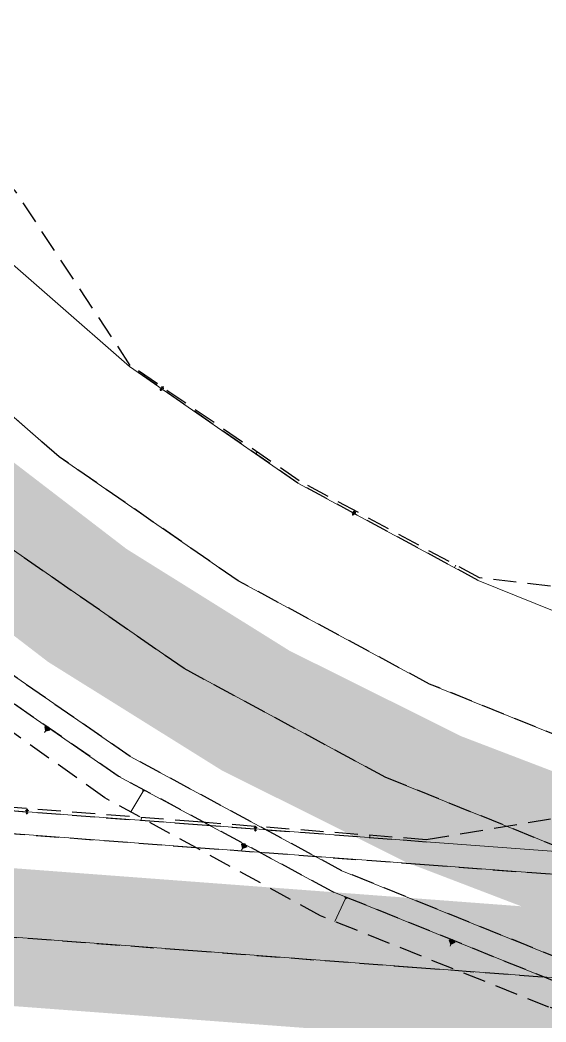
# Model space of a CAD drawing. Header units: metres. Extents: x 544752 to 548977, y 1840603 to 1844608.
# Drawn here: x 547776.53 to 547788.01, y 1842269.8 to 1842291.66 of the extents above; entities that cross this region are included whole.
import ezdxf

# ---------------------------------------------------------------- set-up
doc = ezdxf.new("R2010")
doc.units = ezdxf.units.M
doc.header["$MEASUREMENT"] = 0
doc.linetypes.add('ACAD_ISO02W100', pattern=[15, 12, -3])
doc.linetypes.add('Anordnung Grundriss$0$GESTRICHELT', pattern=[0.75, 0.5, -0.25])
doc.layers.add('C-ROAD', color=7, linetype='Continuous')
doc.layers.add('C-ROAD-CORR', color=5, linetype='Continuous', lineweight=0)
doc.layers.add('C-TOPO-FEAT', color=94, linetype='Continuous', lineweight=5)

msp = doc.modelspace()

# ---------------------------------------------------------------- linework, layer by layer
at = {"layer": 'C-ROAD', "color": 1, "linetype": 'ACAD_ISO02W100', "lineweight": -3, "ltscale": 0.1, "const_width": 3, "flags": 128}
msp.add_lwpolyline([(547789.6129650822, 1842273.107423156, -0.3237122934810053), (547758.618104579, 1842315.848714882)], format="xyb", dxfattribs=at)
at = {"layer": 'C-ROAD', "color": 1, "linetype": 'ACAD_ISO02W100', "lineweight": 60, "ltscale": 0.1, "const_width": 3, "flags": 128}
msp.add_lwpolyline([(547447.2669305371, 1842296.325235744), (548177.885715168, 1842241.548372065)], dxfattribs=at)
at = {"layer": 'C-ROAD-CORR', "color": 160, "linetype": 'Continuous'}
for p, q in [((547779.6233500091, 1842283.618352836, 509.5988040592104), (547779.6266340783, 1842283.622763356, 509.5951335169644)), ((547781.6753129375, 1842282.194813995, 509.5674733250328), (547781.6794726227, 1842282.192101041, 509.5674733250328)), ((547781.6762850571, 1842282.195168157, 509.5669207523991), (547781.679404821, 1842282.193133441, 509.5669207523991)), ((547781.6772571767, 1842282.195522318, 509.5663681797655), (547781.6793370193, 1842282.194165841, 509.5663681797655)), ((547781.6782292963, 1842282.19587648, 509.5658156071319), (547781.6792692177, 1842282.195198241, 509.5658156071319)), ((547781.679201416, 1842282.196230642, 509.5652630344982), (547781.7041237158, 1842282.234443201, 509.534806093645)), ((547783.814806111, 1842280.904408416, 509.5321992072746), (547783.8195769314, 1842280.91282081, 509.5257432280124)), ((547786.0104450874, 1842279.715419463, 509.5021513676877), (547786.0157660774, 1842279.712824267, 509.5021513676877)), ((547786.0115427439, 1842279.715981895, 509.501493106629), (547786.0155334863, 1842279.714035498, 509.501493106629)), ((547786.0126404002, 1842279.716544327, 509.5008348455704), (547786.0153008952, 1842279.71524673, 509.5008348455704)), ((547786.0137380566, 1842279.71710676, 509.5001765845117), (547786.015068304, 1842279.716457961, 509.5001765845117)), ((547786.014835713, 1842279.717669192, 509.499518323453), (547786.0386707233, 1842279.766538665, 509.4632443911368)), ((547777.1154849789, 1842276.18891702, 509.6243607069221), (547777.0660418465, 1842276.114951274, 509.5649671538239)), ((547779.2084319309, 1842274.822528059, 509.5954669106217), (547778.9463623863, 1842274.382286091, 509.2536880675714)), ((547779.2514231822, 1842274.840217399, 509.6202764923254), (547779.2034877148, 1842274.868752675, 509.6202764923254)), ((547779.2406753694, 1842274.835795064, 509.6140740968995), (547779.2047237688, 1842274.857196521, 509.6140740968995)), ((547779.2299275566, 1842274.831372729, 509.6078717014736), (547779.2059598227, 1842274.845640367, 509.6078717014736)), ((547779.2191797437, 1842274.826950394, 509.6016693060477), (547779.2071958769, 1842274.834084213, 509.6016693060477)), ((547776.6816839008, 1842274.391845281, 509.2973811214106), (547776.6826083682, 1842274.404175912, 509.2891376294868)), ((547779.170909083, 1842274.200174666, 509.2949521909676), (547779.1777129155, 1842274.19966456, 509.2949521909676)), ((547779.1718445795, 1842274.201244875, 509.2941940878844), (547779.176947454, 1842274.200862296, 509.2941940878844)), ((547779.1727800762, 1842274.202315083, 509.2934359848011), (547779.1761819924, 1842274.202060031, 509.2934359848011)), ((547779.1737155727, 1842274.203385293, 509.2926778817178), (547779.1754165309, 1842274.203257766, 509.2926778817178)), ((547779.1746510693, 1842274.204455501, 509.2919197786345), (547779.1793349016, 1842274.266928882, 509.2501539683927)), ((547781.6676118792, 1842274.01698091, 509.2865151358086), (547781.6683789494, 1842274.027212162, 509.2796751579382)), ((547784.1605664784, 1842273.82942348, 509.2811658736293), (547784.1642466758, 1842273.878510286, 509.2483494928536)), ((547784.1576263115, 1842273.826059926, 509.283548511418), (547784.162972243, 1842273.825659125, 509.283548511418)), ((547784.1583613532, 1842273.826900815, 509.2829528519708), (547784.1623708019, 1842273.826600213, 509.2829528519708)), ((547784.159096395, 1842273.827741703, 509.2823571925236), (547784.1617693607, 1842273.827541302, 509.2823571925236)), ((547784.1598314367, 1842273.828582592, 509.2817615330765), (547784.1611679195, 1842273.828482391, 509.2817615330765)), ((547781.4102347041, 1842273.633284075, 509.5671388680635), (547781.3656577723, 1842273.548610114, 509.5032513052327)), ((547783.6279645405, 1842272.477634429, 509.5389654461069), (547783.4027743426, 1842271.989554124, 509.1804845797501)), ((547783.670887094, 1842272.500806251, 509.5649898063487), (547783.6177379072, 1842272.525328191, 509.5649898063487)), ((547783.6601564556, 1842272.495013295, 509.5584837162883), (547783.6202945656, 1842272.51340475, 509.5584837162883)), ((547783.6494258173, 1842272.48922034, 509.5519776262278), (547783.6228512238, 1842272.50148131, 509.5519776262278)), ((547783.6386951789, 1842272.483427385, 509.5454715361674), (547783.6254078822, 1842272.489557869, 509.5454715361674)), ((547785.9487839543, 1842271.541391098, 509.5119575081735), (547785.9130769654, 1842271.451974163, 509.4476695609735))]:
    msp.add_line(p, q, dxfattribs=at)
at = {"layer": 'C-ROAD-CORR', "color": 5, "linetype": 'Anordnung Grundriss$0$GESTRICHELT', "lineweight": 30, "extrusion": (0.3315688494262658, 0.4452984420896989, 0.8317279576656236), "const_width": 0.1, "elevation": 1002416.532165736}
msp.add_lwpolyline([(660895.926101114, -1500816.232468826), (660895.9285732339, -1500816.235764985), (660895.931045353, -1500816.232468826)], dxfattribs=at)
at = {"layer": 'C-ROAD-CORR', "color": 5, "linetype": 'Anordnung Grundriss$0$GESTRICHELT', "lineweight": 30, "extrusion": (0.2738919725949741, 0.4829541679600063, 0.8317081573473305), "const_width": 0.1, "elevation": 1040194.613016532}
msp.add_lwpolyline([(432323.1741943981, -1557291.917536962), (432323.1785421289, -1557291.923333937), (432323.1828898597, -1557291.917536962)], dxfattribs=at)
at = {"layer": 'C-ROAD-CORR', "color": 5, "linetype": 'Anordnung Grundriss$0$GESTRICHELT', "lineweight": 30, "extrusion": (0.3085544562280365, 0.4615901014604301, -0.8317023059818762), "const_width": 0.1, "elevation": 1018971.667206988}
msp.add_lwpolyline([(568410.7535949952, 1527300.805085043), (568410.7135979049, 1527300.75175559), (568410.6736008148, 1527300.805085043)], dxfattribs=at)
at = {"layer": 'C-ROAD-CORR', "color": 5, "linetype": 'Anordnung Grundriss$0$GESTRICHELT', "lineweight": 30, "extrusion": (0.04147127224977498, 0.5531477528082753, 0.8320502972423846), "const_width": 0.1, "elevation": 1042190.696840988}
msp.add_lwpolyline([(-408508.9279888823, -1562367.906665544), (-408508.922428806, -1562367.914078979), (-408508.9168687288, -1562367.906665544)], dxfattribs=at)
at = {"layer": 'C-ROAD-CORR', "color": 5, "linetype": 'Anordnung Grundriss$0$GESTRICHELT', "lineweight": 30, "extrusion": (0.0414712768438216, 0.5531477478061437, 0.8320503003388281), "const_width": 0.1, "elevation": 1042190.680520148}
msp.add_lwpolyline([(-408513.9102653241, -1562367.921935279), (-408513.9056518907, -1562367.928086524), (-408513.9010384571, -1562367.921935279)], dxfattribs=at)
at = {"layer": 'C-ROAD-CORR', "color": 5, "linetype": 'Anordnung Grundriss$0$GESTRICHELT', "lineweight": 30, "extrusion": (0.2586647496590399, 0.4913341439281111, -0.8316750004023544), "const_width": 0.1, "elevation": 1046439.885586775}
msp.add_lwpolyline([(373494.4783281927, 1568280.117039742), (373494.4353100104, 1568280.059682166), (373494.3922918285, 1568280.117039742)], dxfattribs=at)
at = {"layer": 'C-ROAD-CORR', "color": 5, "linetype": 'Anordnung Grundriss$0$GESTRICHELT', "lineweight": 30, "extrusion": (0.205933939676874, 0.5156968496450814, -0.8316537571341213), "const_width": 0.1, "elevation": 1062437.611085126}
msp.add_lwpolyline([(174492.5712977193, 1592109.607248266), (174492.5280140783, 1592109.549536745), (174492.4847304379, 1592109.607248266)], dxfattribs=at)
at = {"layer": 'C-ROAD-CORR', "color": 11, "linetype": 'Anordnung Grundriss$0$GESTRICHELT', "lineweight": 30}
for points in [[(547797.3909631355, 1842266.327897504, 508.5569535290242), (547792.8350911075, 1842268.480406669, 509.0312041713383), (547788.5811547426, 1842269.964820962, 509.1392995092888), (547788.0731122254, 1842270.122138645, 509.1371169079245), (547783.0899604015, 1842272.114631497, 509.1833892972845), (547778.3827561834, 1842274.690729185, 509.2632500045273), (547774.0100857747, 1842277.792535336, 509.3618628583309), (547769.9915697058, 1842281.3332368, 509.4400402401291), (547766.2810045454, 1842285.203501481, 509.4222809741797), (547764.4481483388, 1842287.467534624, 509.4091398065688), (547763.0076212331, 1842289.466703235, 509.399058599772), (547760.2179768381, 1842294.077079944, 509.3744398601341), (547757.9916974568, 1842298.99593127, 509.3789845116859), (547757.9643617556, 1842299.062061871, 509.3779386342), (547756.2106230573, 1842304.112146731, 509.3134314202223), (547755.0946327101, 1842309.427583921, 509.3216104648827), (547754.5311192602, 1842314.844344682, 509.3138122637287), (547754.4984785138, 1842315.843406777, 509.3172533014012), (547754.4724985742, 1842319.92752913, 509.386795365814), (547754.3614575891, 1842324.927390205, 509.4302112564937), (547754.3563410551, 1842329.927387763, 509.5564658105891), (547754.2298958438, 1842334.92722899, 509.6140568166824), (547754.1178584271, 1842339.927088781, 509.6934753311972)], [(547797.785546658, 1842267.529687209, 509.4002261620015), (547793.0350477973, 1842269.089418139, 509.4585357617879), (547788.7551130706, 1842270.494648783, 509.5110694615821), (547788.2567336094, 1842270.661322296, 509.5168453615742), (547783.3398536745, 1842272.646500003, 509.5751549613605), (547778.6731222267, 1842275.164089409, 509.6334645611469), (547774.3139735612, 1842278.183106092, 509.6917741609332), (547770.3160564972, 1842281.666394477, 509.7500837607195), (547766.7285741119, 1842285.571085113, 509.8083933605059), (547764.9713491013, 1842287.846946055, 509.840000480885), (547763.5956781905, 1842289.849122276, 509.8667029602922), (547760.955925841, 1842294.447855401, 509.9250125600785), (547758.8418049657, 1842299.31068706, 509.9833221598649), (547758.8174879731, 1842299.376511913, 509.9840934264061), (547757.2793344271, 1842304.377769519, 510.0475823152897), (547756.2877438281, 1842309.586741289, 510.1240637055649), (547755.879236851, 1842314.873494629, 510.2127673998733), (547755.8681068618, 1842315.845171532, 510.2303396247385), (547755.8628444687, 1842319.92932058, 510.3136933982149), (547755.8564020143, 1842324.929316429, 510.4268417005898), (547755.8499595599, 1842329.929312279, 510.5522123069979), (547755.8435171054, 1842334.929308128, 510.6898052174392), (547755.837074651, 1842339.929303977, 510.8396204319137)], [(547800.2385290009, 1842275.000776998, 509.0779067002906), (547795.3907111419, 1842276.26410181, 509.3441987505066), (547791.493212306, 1842278.834123911, 509.5085424946689), (547791.0839532804, 1842278.963136551, 509.5068676536401), (547786.5545413154, 1842279.48858539, 509.4553864889657), (547782.6246881565, 1842281.606007032, 509.5152472411457), (547778.9363005583, 1842284.123936326, 509.5936128892196), (547776.4214830612, 1842287.934969302, 509.7205845388854), (547773.4756993039, 1842291.112419847, 509.7593777833604), (547771.0948886888, 1842292.287575891, 509.7172089071782), (547769.9853270883, 1842294.004371816, 509.7054208918427), (547767.8621829086, 1842297.91783857, 509.6923575863233), (547766.1357673137, 1842302.011306525, 509.7180767581479), (547766.1153589269, 1842302.06640209, 509.7188824216468), (547764.9167233921, 1842306.276003794, 509.7210806844301), (547764.109906487, 1842310.630193825, 509.7830954019378), (547763.8649146738, 1842315.046166571, 509.8077377853635), (547763.8599851175, 1842315.855469003, 509.8224163649545), (547763.8650553097, 1842319.939631364, 509.8988817424423), (547763.8864777453, 1842324.939663117, 509.9934534360805), (547764.0036032873, 1842329.939818183, 510.0364453097837), (547764.0985472131, 1842334.939944668, 510.1064472439274), (547764.2979191587, 1842339.940205707, 510.1190527445141)], [(547786.5291744324, 1842279.434594957, 509.4951549613605), (547782.594713614, 1842281.557141965, 509.5534645611468), (547778.9195718539, 1842284.102435815, 509.6117741609331)], [(547705.6159575114, 1842279.71368798, 509.4663446474626), (547710.6019640069, 1842279.339870876, 509.4547785242767), (547715.5879705023, 1842278.966053772, 509.4432124010909), (547720.5739769979, 1842278.592236668, 509.4316462779051), (547725.5599834933, 1842278.218419565, 509.4200801547192), (547730.5459899887, 1842277.844602461, 509.4085140315335), (547735.5319964843, 1842277.470785357, 509.3969479083476), (547740.5180029797, 1842277.096968253, 509.3853817851618), (547745.5040094751, 1842276.723151149, 509.3738156619759), (547750.4900159707, 1842276.349334045, 509.3622495387901), (547755.4760224661, 1842275.975516941, 509.3506834156043), (547760.4620289615, 1842275.601699837, 509.3391172924185), (547765.448035457, 1842275.227882734, 509.3275511692327), (547770.4340419525, 1842274.85406563, 509.3159850460468), (547775.420048448, 1842274.480248526, 509.304418922861), (547780.4060549435, 1842274.106431422, 509.2928527996752), (547785.3920614389, 1842273.732614318, 509.2812866764893)], [(547745.6056258895, 1842278.078520116, 508.467700405285), (547750.5704941552, 1842277.422759381, 508.6446242295426), (547755.5353624207, 1842276.766998647, 508.8215480538001), (547760.5009536601, 1842276.120881003, 508.9920251084048), (547765.4698274262, 1842275.518545998, 509.1332318179346), (547770.4439271985, 1842274.985915939, 509.2278381427055), (547775.4258103473, 1842274.557101261, 509.2530399718554), (547780.4109496067, 1842274.171716884, 509.24920700661), (547785.3957867379, 1842273.782302694, 509.24806812356), (547790.4729586528, 1842274.624458236, 509.3389337232472), (547795.3733333691, 1842273.108476683, 509.1755923148555), (547800.38364716, 1842273.058872495, 508.9472776337004), (547805.4089128793, 1842273.208698484, 508.5856363595552), (547810.4345854775, 1842273.363951462, 508.2203669388884), (547812.8363700053, 1842273.435600924, 508.0474959697614), (547815.4600516116, 1842273.516450605, 507.8585664763281), (547817.7024595314, 1842273.58907852, 507.6973277756963), (547820.486617287, 1842273.683615527, 507.4975430017495)]]:
    msp.add_polyline3d(points, dxfattribs=at)
at = {"layer": 'C-ROAD-CORR', "color": 92, "linetype": 'Anordnung Grundriss$0$GESTRICHELT', "lineweight": 30}
for points in [[(547797.3909631355, 1842266.327897504, 508.5569535290242), (547792.8350911075, 1842268.480406669, 509.0312041713383), (547788.5811547426, 1842269.964820962, 509.1392995092888), (547788.0731122254, 1842270.122138645, 509.1371169079245), (547783.0899604015, 1842272.114631497, 509.1833892972845), (547778.3827561834, 1842274.690729185, 509.2632500045273), (547774.0100857747, 1842277.792535336, 509.3618628583309), (547769.9915697058, 1842281.3332368, 509.4400402401291), (547766.2810045454, 1842285.203501481, 509.4222809741797), (547764.4481483388, 1842287.467534624, 509.4091398065688), (547763.0076212331, 1842289.466703235, 509.399058599772), (547760.2179768381, 1842294.077079944, 509.3744398601341), (547757.9916974568, 1842298.99593127, 509.3789845116859), (547757.9643617556, 1842299.062061871, 509.3779386342), (547756.2106230573, 1842304.112146731, 509.3134314202223), (547755.0946327101, 1842309.427583921, 509.3216104648827), (547754.5311192602, 1842314.844344682, 509.3138122637287), (547754.4984785138, 1842315.843406777, 509.3172533014012), (547754.4724985742, 1842319.92752913, 509.386795365814), (547754.3614575891, 1842324.927390205, 509.4302112564937), (547754.3563410551, 1842329.927387763, 509.5564658105891), (547754.2298958438, 1842334.92722899, 509.6140568166824), (547754.1178584271, 1842339.927088781, 509.6934753311972)], [(547797.785546658, 1842267.529687209, 509.4002261620015), (547793.0350477973, 1842269.089418139, 509.4585357617879), (547788.7551130706, 1842270.494648783, 509.5110694615821), (547788.2567336094, 1842270.661322296, 509.5168453615742), (547783.3398536745, 1842272.646500003, 509.5751549613605), (547778.6731222267, 1842275.164089409, 509.6334645611469), (547774.3139735612, 1842278.183106092, 509.6917741609332), (547770.3160564972, 1842281.666394477, 509.7500837607195), (547766.7285741119, 1842285.571085113, 509.8083933605059), (547764.9713491013, 1842287.846946055, 509.840000480885), (547763.5956781905, 1842289.849122276, 509.8667029602922), (547760.955925841, 1842294.447855401, 509.9250125600785), (547758.8418049657, 1842299.31068706, 509.9833221598649), (547758.8174879731, 1842299.376511913, 509.9840934264061), (547757.2793344271, 1842304.377769519, 510.0475823152897), (547756.2877438281, 1842309.586741289, 510.1240637055649), (547755.879236851, 1842314.873494629, 510.2127673998733), (547755.8681068618, 1842315.845171532, 510.2303396247385), (547755.8628444687, 1842319.92932058, 510.3136933982149), (547755.8564020143, 1842324.929316429, 510.4268417005898), (547755.8499595599, 1842329.929312279, 510.5522123069979), (547755.8435171054, 1842334.929308128, 510.6898052174392), (547755.837074651, 1842339.929303977, 510.8396204319137)], [(547786.5291744324, 1842279.434594957, 509.4951549613605), (547782.594713614, 1842281.557141965, 509.5534645611468), (547778.9195718539, 1842284.102435815, 509.6117741609331)], [(547786.5545413154, 1842279.48858539, 509.4553864889657), (547782.6246881565, 1842281.606007032, 509.5152472411457), (547778.9363005583, 1842284.123936326, 509.5936128892196)], [(547705.929998324, 1842283.902392872, 506.6660374975839), (547710.8836710708, 1842283.097305289, 506.9427919501896), (547715.8798560955, 1842282.859250334, 506.8404637117659), (547720.8648180707, 1842282.471501322, 506.8382115941906), (547725.8218377052, 1842281.711054834, 507.085121791759), (547730.7560036168, 1842280.645783314, 507.535819016319), (547735.6859515067, 1842279.524251433, 508.0241284131423), (547740.6415775387, 1842278.745216948, 508.2834653873364), (547745.6056258895, 1842278.078520116, 508.467700405285), (547750.5704941552, 1842277.422759381, 508.6446242295426), (547755.5353624207, 1842276.766998647, 508.8215480538001), (547760.5009536601, 1842276.120881003, 508.9920251084048), (547765.4698274262, 1842275.518545998, 509.1332318179346), (547770.4439271985, 1842274.985915939, 509.2278381427055), (547775.4258103473, 1842274.557101261, 509.2530399718554), (547780.4109496067, 1842274.171716884, 509.24920700661), (547785.3957867379, 1842273.782302694, 509.24806812356)], [(547705.6159575114, 1842279.71368798, 509.4663446474626), (547710.6019640069, 1842279.339870876, 509.4547785242767), (547715.5879705023, 1842278.966053772, 509.4432124010909), (547720.5739769979, 1842278.592236668, 509.4316462779051), (547725.5599834933, 1842278.218419565, 509.4200801547192), (547730.5459899887, 1842277.844602461, 509.4085140315335), (547735.5319964843, 1842277.470785357, 509.3969479083476), (547740.5180029797, 1842277.096968253, 509.3853817851618), (547745.5040094751, 1842276.723151149, 509.3738156619759), (547750.4900159707, 1842276.349334045, 509.3622495387901), (547755.4760224661, 1842275.975516941, 509.3506834156043), (547760.4620289615, 1842275.601699837, 509.3391172924185), (547765.448035457, 1842275.227882734, 509.3275511692327), (547770.4340419525, 1842274.85406563, 509.3159850460468), (547775.420048448, 1842274.480248526, 509.304418922861), (547780.4060549435, 1842274.106431422, 509.2928527996752), (547785.3920614389, 1842273.732614318, 509.2812866764893)]]:
    msp.add_polyline3d(points, dxfattribs=at)
at = {"layer": 'C-ROAD-CORR', "color": 5, "linetype": 'Anordnung Grundriss$0$GESTRICHELT', "lineweight": 30}
for points in [[(547797.941519751, 1842268.004737095, 509.4202261620015), (547793.1910208903, 1842269.564468025, 509.4785357617878), (547788.9110861636, 1842270.969698669, 509.531069461582), (547788.4179201821, 1842271.134628633, 509.5368453615741), (547783.5524750584, 1842273.099039666, 509.5951549613605), (547778.9345616525, 1842275.590292912, 509.6534645611468), (547774.6210134473, 1842278.577728074, 509.7117741609331), (547770.6649180491, 1842282.024578253, 509.7700837607195), (547767.1149638285, 1842285.888422452, 509.8283933605059), (547765.3761209092, 1842288.140475923, 509.8600004808849), (547764.0148407044, 1842290.121707651, 509.8867029602922), (547761.4027024447, 1842294.672334056, 509.9450125600785), (547759.3106970999, 1842299.484296296, 510.0033221598649), (547759.2866344841, 1842299.549432564, 510.0040934264061), (547757.7645713526, 1842304.498372694, 510.0675823152897), (547756.7833536479, 1842309.652854121, 510.1440637055649), (547756.3791200067, 1842314.884303454, 510.2327673998733), (547756.3681064468, 1842315.845815778, 510.2503396247385), (547756.3628440537, 1842319.929964825, 510.3336933982149), (547756.3564015992, 1842324.929960675, 510.4468417005898), (547756.3499591448, 1842329.929956524, 510.5722123069979), (547756.3435166904, 1842334.929952373, 510.7098052174392), (547756.337074236, 1842339.929948223, 510.8596204319136)], [(547799.3452775881, 1842272.28018607, 509.4202261620015), (547794.5947787274, 1842273.839917, 509.4785357617878), (547790.3148440007, 1842275.245147643, 509.531069461582), (547789.868599336, 1842275.394385667, 509.5368453615741), (547785.4660675131, 1842277.171896639, 509.5951549613605), (547781.2875164849, 1842279.426124447, 509.6534645611468), (547777.384372423, 1842282.129325907, 509.7117741609331), (547773.8046720169, 1842285.248232239, 509.7700837607195), (547770.592471277, 1842288.744458507, 509.8283933605059), (547769.0190671809, 1842290.782244736, 509.8600004808849), (547767.7873033301, 1842292.57497603, 509.8867029602922), (547765.4236918779, 1842296.692641948, 509.9450125600785), (547763.5307263075, 1842301.046779412, 510.0033221598649), (547763.5089530824, 1842301.105718416, 510.0040934264061), (547762.1317036834, 1842305.583801277, 510.0675823152897), (547761.2438420262, 1842310.247869606, 510.1440637055649), (547760.8780684075, 1842314.981582881, 510.2327673998733), (547760.8681027113, 1842315.851613987, 510.2503396247385), (547760.8628403181, 1842319.935763034, 510.3336933982149), (547760.8563978637, 1842324.935758884, 510.4468417005898), (547760.8499554093, 1842329.935754733, 510.5722123069979), (547760.8435129549, 1842334.935750582, 510.7098052174392), (547760.8370705005, 1842339.935746432, 510.8596204319136)], [(547745.4666277647, 1842276.224550499, 509.3938156619759), (547750.4526342603, 1842275.850733396, 509.3822495387901), (547755.4386407557, 1842275.476916292, 509.3706834156043), (547760.4246472511, 1842275.103099188, 509.3591172924184), (547765.4106537467, 1842274.729282084, 509.3475511692326), (547770.3966602421, 1842274.35546498, 509.3359850460468), (547775.3826667377, 1842273.981647876, 509.324418922861), (547780.3686732331, 1842273.607830772, 509.3128527996752), (547785.3546797285, 1842273.234013668, 509.3012866764893), (547790.340686224, 1842272.860196565, 509.2897205533035), (547795.3266927195, 1842272.486379461, 509.2781544301176), (547800.3126992149, 1842272.112562357, 509.2665883069319), (547805.2987057104, 1842271.738745253, 509.255022183746), (547810.2847122059, 1842271.364928149, 509.2434560605602), (547812.6677300263, 1842271.186265562, 509.2379281340142), (547815.2707187013, 1842270.991111045, 509.2335178532181), (547817.4951778124, 1842270.82433612, 509.2323289780747), (547820.2567251968, 1842270.617293941, 509.2341612603979)]]:
    msp.add_polyline3d(points, dxfattribs=at)
at = {"layer": 'C-ROAD-CORR', "color": 160, "linetype": 'Anordnung Grundriss$0$GESTRICHELT', "lineweight": 30}
for points in [[(547797.941519751, 1842268.004737095, 509.2702261620015), (547793.1910208903, 1842269.564468025, 509.3285357617879), (547788.9110861636, 1842270.969698669, 509.3810694615821), (547788.4179201821, 1842271.134628633, 509.3868453615742), (547783.5524750584, 1842273.099039666, 509.4451549613605), (547778.9345616525, 1842275.590292912, 509.5034645611469), (547774.6210134473, 1842278.577728074, 509.5617741609332), (547770.6649180491, 1842282.024578253, 509.6200837607195), (547767.1149638285, 1842285.888422452, 509.6783933605059), (547765.3761209092, 1842288.140475923, 509.710000480885), (547764.0148407044, 1842290.121707651, 509.7367029602922), (547761.4027024447, 1842294.672334056, 509.7950125600785), (547759.3106970999, 1842299.484296296, 509.8533221598649), (547759.2866344841, 1842299.549432564, 509.8540934264061), (547757.7645713526, 1842304.498372694, 509.9175823152897), (547756.7833536479, 1842309.652854121, 509.9940637055649), (547756.3791200067, 1842314.884303454, 510.0827673998733), (547756.3681064468, 1842315.845815778, 510.1003396247385), (547756.3628440537, 1842319.929964825, 510.1836933982149), (547756.3564015992, 1842324.929960675, 510.2968417005898), (547756.3499591448, 1842329.929956524, 510.4222123069979), (547756.3435166904, 1842334.929952373, 510.5598052174392), (547756.337074236, 1842339.929948223, 510.7096204319137)], [(547799.3452775881, 1842272.28018607, 509.2702261620015), (547794.5947787274, 1842273.839917, 509.3285357617879), (547790.3148440007, 1842275.245147643, 509.3810694615821), (547789.868599336, 1842275.394385667, 509.3868453615742), (547785.4660675131, 1842277.171896639, 509.4451549613605), (547781.2875164849, 1842279.426124447, 509.5034645611469), (547777.384372423, 1842282.129325907, 509.5617741609332), (547773.8046720169, 1842285.248232239, 509.6200837607195), (547770.592471277, 1842288.744458507, 509.6783933605059), (547769.0190671809, 1842290.782244736, 509.710000480885), (547767.7873033301, 1842292.57497603, 509.7367029602922), (547765.4236918779, 1842296.692641948, 509.7950125600785), (547763.5307263075, 1842301.046779412, 509.8533221598649), (547763.5089530824, 1842301.105718416, 509.8540934264061), (547762.1317036834, 1842305.583801277, 509.9175823152897), (547761.2438420262, 1842310.247869606, 509.9940637055649), (547760.8780684075, 1842314.981582881, 510.0827673998733), (547760.8681027113, 1842315.851613987, 510.1003396247385), (547760.8628403181, 1842319.935763034, 510.1836933982149), (547760.8563978637, 1842324.935758884, 510.2968417005898), (547760.8499554093, 1842329.935754733, 510.4222123069979), (547760.8435129549, 1842334.935750582, 510.5598052174392), (547760.8370705005, 1842339.935746432, 510.7096204319137)], [(547745.4666277647, 1842276.224550499, 509.2438156619759), (547750.4526342603, 1842275.850733396, 509.2322495387901), (547755.4386407557, 1842275.476916292, 509.2206834156043), (547760.4246472511, 1842275.103099188, 509.2091172924185), (547765.4106537467, 1842274.729282084, 509.1975511692327), (547770.3966602421, 1842274.35546498, 509.1859850460468), (547775.3826667377, 1842273.981647876, 509.174418922861), (547780.3686732331, 1842273.607830772, 509.1628527996752), (547785.3546797285, 1842273.234013668, 509.1512866764893), (547790.340686224, 1842272.860196565, 509.1397205533035), (547795.3266927195, 1842272.486379461, 509.1281544301177), (547800.3126992149, 1842272.112562357, 509.1165883069319), (547805.2987057104, 1842271.738745253, 509.105022183746), (547810.2847122059, 1842271.364928149, 509.0934560605602), (547812.6677300263, 1842271.186265562, 509.0879281340142), (547815.2707187013, 1842270.991111045, 509.0835178532181), (547817.4951778124, 1842270.82433612, 509.0823289780747), (547820.2567251968, 1842270.617293941, 509.0841612603979)]]:
    msp.add_polyline3d(points, dxfattribs=at)
at = {"layer": 'C-ROAD-CORR', "color": 150, "linetype": 'Anordnung Grundriss$0$GESTRICHELT', "lineweight": 30}
for points in [[(547798.6433986695, 1842270.142461582, 509.4877261620015), (547793.8928998088, 1842271.702192512, 509.5460357617878), (547789.6129650822, 1842273.107423156, 509.598569461582), (547789.1432597591, 1842273.26450715, 509.6043453615741), (547784.5092712857, 1842275.135468153, 509.6626549613605), (547780.1110390687, 1842277.50820868, 509.7209645611468), (547776.0026929352, 1842280.353526991, 509.7792741609331), (547772.234795033, 1842283.636405246, 509.8375837607195), (547768.8537175527, 1842287.31644048, 509.8958933605059), (547767.1975940451, 1842289.461360329, 509.9275004808849), (547765.9010720173, 1842291.348341841, 509.9542029602922), (547763.4131971613, 1842295.682488002, 510.0125125600785), (547761.4207117037, 1842300.265537854, 510.0708221598649), (547761.3977937832, 1842300.32757549, 510.0715934264061), (547759.948137518, 1842305.041086985, 510.1350823152897), (547759.0135978371, 1842309.950361863, 510.2115637055649), (547758.6285942071, 1842314.932943167, 510.3002673998733), (547758.618104579, 1842315.848714882, 510.3178396247385), (547758.6128421859, 1842319.93286393, 510.4011933982149), (547758.6063997315, 1842324.932859779, 510.5143417005898), (547758.5999572771, 1842329.932855628, 510.6397123069979), (547758.5935148227, 1842334.932851478, 510.7773052174392), (547758.5870723682, 1842339.932847327, 510.9271204319136)], [(547798.6433986695, 1842270.142461582, 509.4877261620015), (547793.8928998088, 1842271.702192512, 509.5460357617878), (547789.6129650822, 1842273.107423156, 509.598569461582), (547789.1432597591, 1842273.26450715, 509.6043453615741), (547784.5092712857, 1842275.135468153, 509.6626549613605), (547780.1110390687, 1842277.50820868, 509.7209645611468), (547776.0026929352, 1842280.353526991, 509.7792741609331), (547772.234795033, 1842283.636405246, 509.8375837607195), (547768.8537175527, 1842287.31644048, 509.8958933605059), (547767.1975940451, 1842289.461360329, 509.9275004808849), (547765.9010720173, 1842291.348341841, 509.9542029602922), (547763.4131971613, 1842295.682488002, 510.0125125600785), (547761.4207117037, 1842300.265537854, 510.0708221598649), (547761.3977937832, 1842300.32757549, 510.0715934264061), (547759.948137518, 1842305.041086985, 510.1350823152897), (547759.0135978371, 1842309.950361863, 510.2115637055649), (547758.6285942071, 1842314.932943167, 510.3002673998733), (547758.618104579, 1842315.848714882, 510.3178396247385), (547758.6128421859, 1842319.93286393, 510.4011933982149), (547758.6063997315, 1842324.932859779, 510.5143417005898), (547758.5999572771, 1842329.932855628, 510.6397123069979), (547758.5935148227, 1842334.932851478, 510.7773052174392), (547758.5870723682, 1842339.932847327, 510.9271204319136)], [(547745.298410068, 1842273.980847576, 509.4613156619759), (547750.2844165636, 1842273.607030473, 509.4497495387901), (547755.270423059, 1842273.233213369, 509.4381834156043), (547760.2564295544, 1842272.859396265, 509.4266172924184), (547765.24243605, 1842272.485579161, 509.4150511692326), (547770.2284425454, 1842272.111762057, 509.4034850460468), (547775.2144490409, 1842271.737944953, 509.391918922861), (547780.2004555364, 1842271.364127849, 509.3803527996752), (547785.1864620318, 1842270.990310746, 509.3687866764893), (547790.1724685273, 1842270.616493642, 509.3572205533035), (547795.1584750228, 1842270.242676538, 509.3456544301176), (547800.1444815182, 1842269.868859434, 509.3340883069318), (547805.1304880137, 1842269.49504233, 509.322522183746), (547810.1164945092, 1842269.121225226, 509.3109560605602), (547812.4995123296, 1842268.942562639, 509.3054281340142), (547815.1025010046, 1842268.747408122, 509.3010178532181), (547817.3269601157, 1842268.580633197, 509.2998289780747), (547820.0885075001, 1842268.373591018, 509.3016612603979), (547825.0745139956, 1842267.999773914, 509.314250682923)], [(547745.298410068, 1842273.980847576, 509.4613156619759), (547750.2844165636, 1842273.607030473, 509.4497495387901), (547755.270423059, 1842273.233213369, 509.4381834156043), (547760.2564295544, 1842272.859396265, 509.4266172924184), (547765.24243605, 1842272.485579161, 509.4150511692326), (547770.2284425454, 1842272.111762057, 509.4034850460468), (547775.2144490409, 1842271.737944953, 509.391918922861), (547780.2004555364, 1842271.364127849, 509.3803527996752), (547785.1864620318, 1842270.990310746, 509.3687866764893), (547790.1724685273, 1842270.616493642, 509.3572205533035), (547795.1584750228, 1842270.242676538, 509.3456544301176), (547800.1444815182, 1842269.868859434, 509.3340883069318), (547805.1304880137, 1842269.49504233, 509.322522183746), (547810.1164945092, 1842269.121225226, 509.3109560605602), (547812.4995123296, 1842268.942562639, 509.3054281340142), (547815.1025010046, 1842268.747408122, 509.3010178532181), (547817.3269601157, 1842268.580633197, 509.2998289780747), (547820.0885075001, 1842268.373591018, 509.3016612603979), (547825.0745139956, 1842267.999773914, 509.314250682923)]]:
    msp.add_polyline3d(points, dxfattribs=at)
at = {"layer": 'C-TOPO-FEAT', "color": 94, "linetype": 'Continuous', "lineweight": 0, "ltscale": 2}
for points in [[(547797.785546658, 1842267.529687209, 509.4002261620015), (547793.0350477973, 1842269.089418139, 509.4585357617879), (547788.7551130706, 1842270.494648783, 509.5110694615821), (547788.2567336094, 1842270.661322296, 509.5168453615742), (547783.3398536745, 1842272.646500003, 509.5751549613605), (547778.6731222267, 1842275.164089409, 509.6334645611469), (547774.3139735612, 1842278.183106092, 509.6917741609332), (547770.3160564972, 1842281.666394477, 509.7500837607195), (547766.7285741119, 1842285.571085113, 509.8083933605059), (547764.9713491013, 1842287.846946055, 509.840000480885), (547763.5956781905, 1842289.849122276, 509.8667029602922), (547760.955925841, 1842294.447855401, 509.9250125600785), (547758.8418049657, 1842299.31068706, 509.9833221598649), (547758.8174879731, 1842299.376511913, 509.9840934264061), (547757.2793344271, 1842304.377769519, 510.0475823152897), (547756.2877438281, 1842309.586741289, 510.1240637055649), (547755.879236851, 1842314.873494629, 510.2127673998733), (547755.8681068618, 1842315.845171532, 510.2303396247385), (547755.8628444687, 1842319.92932058, 510.3136933982149), (547755.8564020143, 1842324.929316429, 510.4268417005898), (547755.8499595599, 1842329.929312279, 510.5522123069979), (547755.8435171054, 1842334.929308128, 510.6898052174392), (547755.837074651, 1842339.929303977, 510.8396204319137)], [(547797.941519751, 1842268.004737095, 508.9702261620015), (547793.1910208903, 1842269.564468025, 509.0285357617879), (547788.9110861636, 1842270.969698669, 509.081069461582), (547788.4179201821, 1842271.134628633, 509.0868453615741), (547783.5524750584, 1842273.099039666, 509.1451549613605), (547778.9345616525, 1842275.590292912, 509.2034645611469), (547774.6210134473, 1842278.577728074, 509.2617741609332), (547770.6649180491, 1842282.024578253, 509.3200837607195), (547767.1149638285, 1842285.888422452, 509.3783933605059), (547765.3761209092, 1842288.140475923, 509.4100004808849), (547764.0148407044, 1842290.121707651, 509.4367029602922), (547761.4027024447, 1842294.672334056, 509.4950125600785), (547759.3106970999, 1842299.484296296, 509.5533221598649), (547759.2866344841, 1842299.549432564, 509.5540934264061), (547757.7645713526, 1842304.498372694, 509.6175823152897), (547756.7833536479, 1842309.652854121, 509.6940637055649), (547756.3791200067, 1842314.884303454, 509.7827673998733), (547756.3681064468, 1842315.845815778, 509.8003396247385), (547756.3628440537, 1842319.929964825, 509.8836933982149), (547756.3564015992, 1842324.929960675, 509.9968417005898), (547756.3499591448, 1842329.929956524, 510.1222123069979), (547756.3435166904, 1842334.929952373, 510.2598052174392), (547756.337074236, 1842339.929948223, 510.4096204319137)], [(547798.6433986695, 1842270.142461582, 509.3377261620015), (547793.8928998088, 1842271.702192512, 509.3960357617879), (547789.6129650822, 1842273.107423156, 509.4485694615821), (547789.1432597591, 1842273.26450715, 509.4543453615742), (547784.5092712857, 1842275.135468153, 509.5126549613605), (547780.1110390687, 1842277.50820868, 509.5709645611469), (547776.0026929352, 1842280.353526991, 509.6292741609332), (547772.234795033, 1842283.636405246, 509.6875837607195), (547768.8537175527, 1842287.31644048, 509.7458933605059), (547767.1975940451, 1842289.461360329, 509.777500480885), (547765.9010720173, 1842291.348341841, 509.8042029602922), (547763.4131971613, 1842295.682488002, 509.8625125600785), (547761.4207117037, 1842300.265537854, 509.9208221598649), (547761.3977937832, 1842300.32757549, 509.9215934264061), (547759.948137518, 1842305.041086985, 509.9850823152897), (547759.0135978371, 1842309.950361863, 510.0615637055649), (547758.6285942071, 1842314.932943167, 510.1502673998733), (547758.618104579, 1842315.848714882, 510.1678396247385), (547758.6128421859, 1842319.93286393, 510.2511933982149), (547758.6063997315, 1842324.932859779, 510.3643417005898), (547758.5999572771, 1842329.932855628, 510.4897123069979), (547758.5935148227, 1842334.932851478, 510.6273052174392), (547758.5870723682, 1842339.932847327, 510.7771204319137)], [(547798.6433986695, 1842270.142461582, 509.3377261620015), (547793.8928998088, 1842271.702192512, 509.3960357617879), (547789.6129650822, 1842273.107423156, 509.4485694615821), (547789.1432597591, 1842273.26450715, 509.4543453615742), (547784.5092712857, 1842275.135468153, 509.5126549613605), (547780.1110390687, 1842277.50820868, 509.5709645611469), (547776.0026929352, 1842280.353526991, 509.6292741609332), (547772.234795033, 1842283.636405246, 509.6875837607195), (547768.8537175527, 1842287.31644048, 509.7458933605059), (547767.1975940451, 1842289.461360329, 509.777500480885), (547765.9010720173, 1842291.348341841, 509.8042029602922), (547763.4131971613, 1842295.682488002, 509.8625125600785), (547761.4207117037, 1842300.265537854, 509.9208221598649), (547761.3977937832, 1842300.32757549, 509.9215934264061), (547759.948137518, 1842305.041086985, 509.9850823152897), (547759.0135978371, 1842309.950361863, 510.0615637055649), (547758.6285942071, 1842314.932943167, 510.1502673998733), (547758.618104579, 1842315.848714882, 510.1678396247385), (547758.6128421859, 1842319.93286393, 510.2511933982149), (547758.6063997315, 1842324.932859779, 510.3643417005898), (547758.5999572771, 1842329.932855628, 510.4897123069979), (547758.5935148227, 1842334.932851478, 510.6273052174392), (547758.5870723682, 1842339.932847327, 510.7771204319137)], [(547798.6433986695, 1842270.142461582, 509.0377261620015), (547793.8928998088, 1842271.702192512, 509.0960357617878), (547789.6129650822, 1842273.107423156, 509.148569461582), (547789.1432597591, 1842273.26450715, 509.1543453615741), (547784.5092712857, 1842275.135468153, 509.2126549613605), (547780.1110390687, 1842277.50820868, 509.2709645611469), (547776.0026929352, 1842280.353526991, 509.3292741609332), (547772.234795033, 1842283.636405246, 509.3875837607195), (547768.8537175527, 1842287.31644048, 509.4458933605059), (547767.1975940451, 1842289.461360329, 509.4775004808849), (547765.9010720173, 1842291.348341841, 509.5042029602922), (547763.4131971613, 1842295.682488002, 509.5625125600785), (547761.4207117037, 1842300.265537854, 509.6208221598649), (547761.3977937832, 1842300.32757549, 509.6215934264061), (547759.948137518, 1842305.041086985, 509.6850823152897), (547759.0135978371, 1842309.950361863, 509.7615637055649), (547758.6285942071, 1842314.932943167, 509.8502673998733), (547758.618104579, 1842315.848714882, 509.8678396247385), (547758.6128421859, 1842319.93286393, 509.9511933982149), (547758.6063997315, 1842324.932859779, 510.0643417005898), (547758.5999572771, 1842329.932855628, 510.1897123069979), (547758.5935148227, 1842334.932851478, 510.3273052174392), (547758.5870723682, 1842339.932847327, 510.4771204319136)], [(547798.6433986695, 1842270.142461582, 509.0377261620015), (547793.8928998088, 1842271.702192512, 509.0960357617878), (547789.6129650822, 1842273.107423156, 509.148569461582), (547789.1432597591, 1842273.26450715, 509.1543453615741), (547784.5092712857, 1842275.135468153, 509.2126549613605), (547780.1110390687, 1842277.50820868, 509.2709645611469), (547776.0026929352, 1842280.353526991, 509.3292741609332), (547772.234795033, 1842283.636405246, 509.3875837607195), (547768.8537175527, 1842287.31644048, 509.4458933605059), (547767.1975940451, 1842289.461360329, 509.4775004808849), (547765.9010720173, 1842291.348341841, 509.5042029602922), (547763.4131971613, 1842295.682488002, 509.5625125600785), (547761.4207117037, 1842300.265537854, 509.6208221598649), (547761.3977937832, 1842300.32757549, 509.6215934264061), (547759.948137518, 1842305.041086985, 509.6850823152897), (547759.0135978371, 1842309.950361863, 509.7615637055649), (547758.6285942071, 1842314.932943167, 509.8502673998733), (547758.618104579, 1842315.848714882, 509.8678396247385), (547758.6128421859, 1842319.93286393, 509.9511933982149), (547758.6063997315, 1842324.932859779, 510.0643417005898), (547758.5999572771, 1842329.932855628, 510.1897123069979), (547758.5935148227, 1842334.932851478, 510.3273052174392), (547758.5870723682, 1842339.932847327, 510.4771204319136)], [(547799.3452775881, 1842272.28018607, 508.9702261620015), (547794.5947787274, 1842273.839917, 509.0285357617879), (547790.3148440007, 1842275.245147643, 509.081069461582), (547789.868599336, 1842275.394385667, 509.0868453615741), (547785.4660675131, 1842277.171896639, 509.1451549613605), (547781.2875164849, 1842279.426124447, 509.2034645611469), (547777.384372423, 1842282.129325907, 509.2617741609332), (547773.8046720169, 1842285.248232239, 509.3200837607195), (547770.592471277, 1842288.744458507, 509.3783933605059), (547769.0190671809, 1842290.782244736, 509.4100004808849), (547767.7873033301, 1842292.57497603, 509.4367029602922), (547765.4236918779, 1842296.692641948, 509.4950125600785), (547763.5307263075, 1842301.046779412, 509.5533221598649), (547763.5089530824, 1842301.105718416, 509.5540934264061), (547762.1317036834, 1842305.583801277, 509.6175823152897), (547761.2438420262, 1842310.247869606, 509.6940637055649), (547760.8780684075, 1842314.981582881, 509.7827673998733), (547760.8681027113, 1842315.851613987, 509.8003396247385), (547760.8628403181, 1842319.935763034, 509.8836933982149), (547760.8563978637, 1842324.935758884, 509.9968417005898), (547760.8499554093, 1842329.935754733, 510.1222123069979), (547760.8435129549, 1842334.935750582, 510.2598052174392), (547760.8370705005, 1842339.935746432, 510.4096204319137)], [(547800.1251430531, 1842274.6554355, 509.3202261620015), (547795.3746441924, 1842276.21516643, 509.3785357617878), (547791.0947094657, 1842277.620397074, 509.431069461582), (547790.6745321994, 1842277.760917353, 509.4368453615741), (547786.5291744324, 1842279.434594957, 509.4951549613605), (547782.594713614, 1842281.557141965, 509.5534645611468), (547778.9195718539, 1842284.102435815, 509.6117741609331), (547775.5489797768, 1842287.03915112, 509.6700837607195), (547772.5244198595, 1842290.331145204, 509.7283933605058), (547771.0429262208, 1842292.249894076, 509.7600004808849), (547769.8831158999, 1842293.937902907, 509.7867029602922), (547767.6575748964, 1842297.815035221, 509.8450125600785), (547765.8751869784, 1842301.914825587, 509.9033221598648), (547765.8546856369, 1842301.970321668, 509.9040934264061), (547764.5578883116, 1842306.186817155, 509.9675823152896), (547763.7218911252, 1842310.578433764, 510.0440637055648), (547763.3774841857, 1842315.035627006, 510.1327673998733), (547763.368100636, 1842315.854835214, 510.1503396247385), (547763.3628382429, 1842319.938984261, 510.2336933982149), (547763.3563957885, 1842324.938980111, 510.3468417005898), (547763.3499533341, 1842329.93897596, 510.4722123069978), (547763.3435108797, 1842334.93897181, 510.6098052174391), (547763.3370684253, 1842339.938967659, 510.7596204319136)], [(547745.5040094751, 1842276.723151149, 509.3738156619759), (547750.4900159707, 1842276.349334045, 509.3622495387901), (547755.4760224661, 1842275.975516941, 509.3506834156043), (547760.4620289615, 1842275.601699837, 509.3391172924185), (547765.448035457, 1842275.227882734, 509.3275511692327), (547770.4340419525, 1842274.85406563, 509.3159850460468), (547775.420048448, 1842274.480248526, 509.304418922861), (547780.4060549435, 1842274.106431422, 509.2928527996752), (547785.3920614389, 1842273.732614318, 509.2812866764893), (547790.3780679344, 1842273.358797214, 509.2697205533035), (547795.3640744298, 1842272.98498011, 509.2581544301177), (547800.3500809253, 1842272.611163007, 509.2465883069319), (547805.3360874208, 1842272.237345903, 509.235022183746), (547810.3220939162, 1842271.863528799, 509.2234560605602), (547812.7051117367, 1842271.684866212, 509.2179281340142), (547815.3081004117, 1842271.489711695, 509.2135178532181), (547817.5325595228, 1842271.322936769, 509.2123289780747), (547820.2941069072, 1842271.115894591, 509.2141612603979)], [(547745.4666277647, 1842276.224550499, 508.9438156619759), (547750.4526342603, 1842275.850733396, 508.9322495387901), (547755.4386407557, 1842275.476916292, 508.9206834156043), (547760.4246472511, 1842275.103099188, 508.9091172924184), (547765.4106537467, 1842274.729282084, 508.8975511692327), (547770.3966602421, 1842274.35546498, 508.8859850460468), (547775.3826667377, 1842273.981647876, 508.874418922861), (547780.3686732331, 1842273.607830772, 508.8628527996752), (547785.3546797285, 1842273.234013668, 508.8512866764893), (547790.340686224, 1842272.860196565, 508.8397205533035), (547795.3266927195, 1842272.486379461, 508.8281544301176), (547800.3126992149, 1842272.112562357, 508.8165883069319), (547805.2987057104, 1842271.738745253, 508.805022183746), (547810.2847122059, 1842271.364928149, 508.7934560605602), (547812.6677300263, 1842271.186265562, 508.7879281340142), (547815.2707187013, 1842270.991111045, 508.7835178532181), (547817.4951778124, 1842270.82433612, 508.7823289780747), (547820.2567251968, 1842270.617293941, 508.7841612603979)], [(547745.298410068, 1842273.980847576, 509.3113156619759), (547750.2844165636, 1842273.607030473, 509.2997495387901), (547755.270423059, 1842273.233213369, 509.2881834156043), (547760.2564295544, 1842272.859396265, 509.2766172924185), (547765.24243605, 1842272.485579161, 509.2650511692327), (547770.2284425454, 1842272.111762057, 509.2534850460468), (547775.2144490409, 1842271.737944953, 509.241918922861), (547780.2004555364, 1842271.364127849, 509.2303527996752), (547785.1864620318, 1842270.990310746, 509.2187866764893), (547790.1724685273, 1842270.616493642, 509.2072205533035), (547795.1584750228, 1842270.242676538, 509.1956544301177), (547800.1444815182, 1842269.868859434, 509.1840883069319), (547805.1304880137, 1842269.49504233, 509.172522183746), (547810.1164945092, 1842269.121225226, 509.1609560605602), (547812.4995123296, 1842268.942562639, 509.1554281340142), (547815.1025010046, 1842268.747408122, 509.1510178532181), (547817.3269601157, 1842268.580633197, 509.1498289780747), (547820.0885075001, 1842268.373591018, 509.1516612603979), (547825.0745139956, 1842267.999773914, 509.164250682923)], [(547745.298410068, 1842273.980847576, 509.3113156619759), (547750.2844165636, 1842273.607030473, 509.2997495387901), (547755.270423059, 1842273.233213369, 509.2881834156043), (547760.2564295544, 1842272.859396265, 509.2766172924185), (547765.24243605, 1842272.485579161, 509.2650511692327), (547770.2284425454, 1842272.111762057, 509.2534850460468), (547775.2144490409, 1842271.737944953, 509.241918922861), (547780.2004555364, 1842271.364127849, 509.2303527996752), (547785.1864620318, 1842270.990310746, 509.2187866764893), (547790.1724685273, 1842270.616493642, 509.2072205533035), (547795.1584750228, 1842270.242676538, 509.1956544301177), (547800.1444815182, 1842269.868859434, 509.1840883069319), (547805.1304880137, 1842269.49504233, 509.172522183746), (547810.1164945092, 1842269.121225226, 509.1609560605602), (547812.4995123296, 1842268.942562639, 509.1554281340142), (547815.1025010046, 1842268.747408122, 509.1510178532181), (547817.3269601157, 1842268.580633197, 509.1498289780747), (547820.0885075001, 1842268.373591018, 509.1516612603979), (547825.0745139956, 1842267.999773914, 509.164250682923)], [(547745.298410068, 1842273.980847576, 509.0113156619759), (547750.2844165636, 1842273.607030473, 508.9997495387901), (547755.270423059, 1842273.233213369, 508.9881834156043), (547760.2564295544, 1842272.859396265, 508.9766172924184), (547765.24243605, 1842272.485579161, 508.9650511692327), (547770.2284425454, 1842272.111762057, 508.9534850460468), (547775.2144490409, 1842271.737944953, 508.941918922861), (547780.2004555364, 1842271.364127849, 508.9303527996752), (547785.1864620318, 1842270.990310746, 508.9187866764893), (547790.1724685273, 1842270.616493642, 508.9072205533035), (547795.1584750228, 1842270.242676538, 508.8956544301176), (547800.1444815182, 1842269.868859434, 508.8840883069319), (547805.1304880137, 1842269.49504233, 508.872522183746), (547810.1164945092, 1842269.121225226, 508.8609560605602), (547812.4995123296, 1842268.942562639, 508.8554281340142), (547815.1025010046, 1842268.747408122, 508.8510178532181), (547817.3269601157, 1842268.580633197, 508.8498289780747), (547820.0885075001, 1842268.373591018, 508.8516612603979), (547825.0745139956, 1842267.999773914, 508.864250682923)], [(547745.298410068, 1842273.980847576, 509.0113156619759), (547750.2844165636, 1842273.607030473, 508.9997495387901), (547755.270423059, 1842273.233213369, 508.9881834156043), (547760.2564295544, 1842272.859396265, 508.9766172924184), (547765.24243605, 1842272.485579161, 508.9650511692327), (547770.2284425454, 1842272.111762057, 508.9534850460468), (547775.2144490409, 1842271.737944953, 508.941918922861), (547780.2004555364, 1842271.364127849, 508.9303527996752), (547785.1864620318, 1842270.990310746, 508.9187866764893), (547790.1724685273, 1842270.616493642, 508.9072205533035), (547795.1584750228, 1842270.242676538, 508.8956544301176), (547800.1444815182, 1842269.868859434, 508.8840883069319), (547805.1304880137, 1842269.49504233, 508.872522183746), (547810.1164945092, 1842269.121225226, 508.8609560605602), (547812.4995123296, 1842268.942562639, 508.8554281340142), (547815.1025010046, 1842268.747408122, 508.8510178532181), (547817.3269601157, 1842268.580633197, 508.8498289780747), (547820.0885075001, 1842268.373591018, 508.8516612603979), (547825.0745139956, 1842267.999773914, 508.864250682923)]]:
    msp.add_polyline3d(points, dxfattribs=at)

doc.saveas('drawing.dxf')
